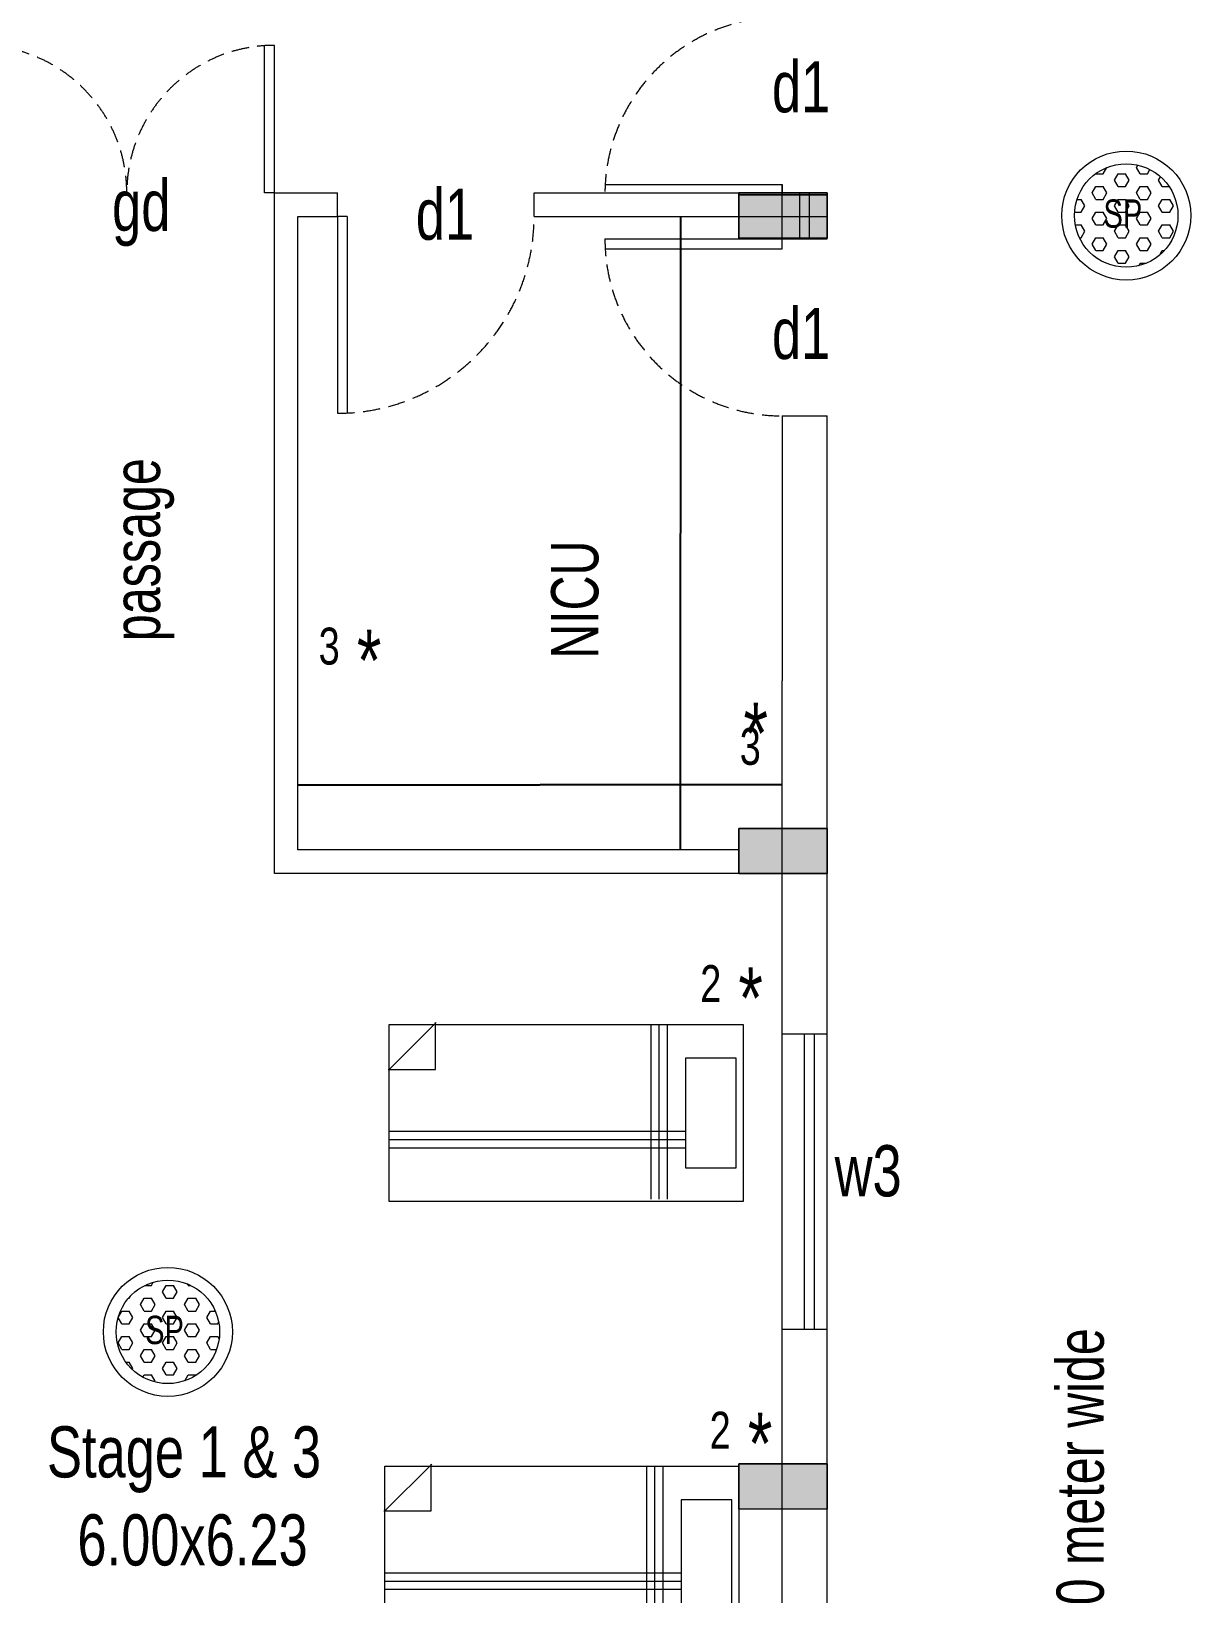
# Model space of a CAD drawing. Header units: metres. Extents: x 191982 to 427160, y -8904 to 80370.
# Drawn here: x 348964 to 354857, y 35001 to 42943 of the extents above; entities that cross this region are included whole.
import ezdxf

# ---------------------------------------------------------------- set-up
doc = ezdxf.new("R2010")
doc.units = ezdxf.units.M
doc.header["$LTSCALE"] = 700
doc.header["$MEASUREMENT"] = 0
doc.header["$PDMODE"] = 32
doc.linetypes.add('HIDDEN2', pattern=[0.1875, 0.125, -0.0625])
doc.layers.get('0').update_dxf_attribs({"lineweight": 9})
doc.layers.get('Defpoints').update_dxf_attribs({"lineweight": 9})
for name, color, linetype, lineweight in [('FURNITURE', 7, 'Continuous', 9), ('MAIN GATE', 7, 'Continuous', 9), ('NEW PLANS', 7, 'Continuous', 9)]:
    doc.layers.add(name, color=color, linetype=linetype, lineweight=lineweight)
doc.styles.get("Standard").update_dxf_attribs({"font": 'swisscl.ttf'})
doc.dimstyles.get("Standard").update_dxf_attribs({"dimtxt": 0.23, "dimasz": 0.23, "dimexe": 0.05, "dimexo": 0.05, "dimgap": 0.06, "dimtad": 0, "dimzin": 0, "dimdsep": 46, "dimtxsty": 'Standard', "dimcen": 0, "dimse1": 1, "dimse2": 1, "dimadec": 0, "dimazin": 0, "dimtfac": 1, "dimtofl": 0, "dimtmove": 2, "dimatfit": 0, "dimfxl": 0.18, "dimtolj": 1, "dimtzin": 0, "dimarcsym": 0})

# ---------------------------------------------------------------- blocks, each defined once
blk = doc.blocks.new('*D64')
at = {"layer": 'Defpoints', "color": 0, "transparency": 16777216}
for p in [(350319.9035538616, 39087.87957481937), (352779.9035538616, 39113.22840539007), (352779.9035538616, 39087.87957481937)]:
    blk.add_point(p, dxfattribs=at)
at = {"layer": 'NEW PLANS', "color": 0, "lineweight": -2, "transparency": 16777216}
for p, q in [((350320.1335538616, 39113.22840539007), (351549.3904870202, 39113.22840539007)), ((352779.6735538616, 39113.22840539007), (351550.416620703, 39113.22840539007))]:
    blk.add_line(p, q, dxfattribs=at)
at = {"layer": 'NEW PLANS', "color": 0, "transparency": 16777216}
for points in [[(350320.1335538616, 39113.2667387234), (350320.1335538616, 39113.19007205674), (350319.9035538616, 39113.22840539007)], [(352779.6735538616, 39113.2667387234), (352779.6735538616, 39113.19007205674), (352779.9035538616, 39113.22840539007)]]:
    blk.add_solid(points, dxfattribs=at)
at = {"layer": 'NEW PLANS', "color": 0, "transparency": 16777216, "insert": (351549.9035538616, 39113.22840539007), "char_height": 0.23, "attachment_point": 5}
blk.add_mtext('\\A1;2460.00', dxfattribs=at)
blk = doc.blocks.new('*D65')
at = {"layer": 'Defpoints', "color": 0, "transparency": 16777216}
for p in [(351765.1344067635, 42001.69229437822), (351765.1344067635, 38781.69229437822), (352263.9873578133, 38781.69229437822)]:
    blk.add_point(p, dxfattribs=at)
at = {"layer": 'NEW PLANS', "color": 0, "lineweight": -2, "transparency": 16777216}
for p, q in [((352263.9873578133, 42001.46229437822), (352263.9873578133, 40392.20558730089)), ((352263.9873578133, 38781.92229437822), (352263.9873578133, 40391.17900145554))]:
    blk.add_line(p, q, dxfattribs=at)
at = {"layer": 'NEW PLANS', "color": 0, "transparency": 16777216}
for points in [[(352263.94902448, 42001.46229437822), (352264.0256911467, 42001.46229437822), (352263.9873578133, 42001.69229437822)], [(352263.94902448, 38781.92229437822), (352264.0256911467, 38781.92229437822), (352263.9873578133, 38781.69229437822)]]:
    blk.add_solid(points, dxfattribs=at)
at = {"layer": 'NEW PLANS', "color": 0, "transparency": 16777216, "insert": (352263.9873578133, 40391.69229437828), "char_height": 0.23, "attachment_point": 5, "rotation": 90}
blk.add_mtext('\\A1;3220.00', dxfattribs=at)
blk = doc.blocks.new('A$C68D14229')
for p, q in [((0.527993527093713, 0.1549132833933982), (0.527993527093713, 72.1549132833934)), ((0.527993527093713, 72.1549132833934), (36.52799352709371, 72.1549132833934)), ((36.52799352709371, 72.1549132833934), (36.52799352709371, 0.1549132833933982)), ((22.29179111307349, 60.40277185320156), (22.29179111307349, 0.1549132833933982)), ((23.95781514749433, 60.40277185320156), (23.95781514749433, 0.1549132833933982)), ((25.62383918191518, 60.40277185320156), (25.62383918191518, 0.1549132833933982)), ((0.527993527093713, 56.71411413815698), (36.00000643953354, 56.68851610235289)), ((0.527993527093713, 55.02249206793385), (36.00000643953354, 55.02249206793385)), ((0.527993527093713, 53.35646803351301), (36.00000643953354, 53.35646803351301)), ((0.1138511095541617, 9.731344634810739), (9.62920251659125, 0.1549132833933982)), ((9.62920251659125, 9.576430016561062), (0.1138511095541617, 9.576430016561062)), ((9.62920251659125, -1.3348471839e-06), (9.62920251659125, 9.576430016561062)), ((36.52799352709371, 0.1549132833933982), (0.527993527093713, 0.1549132833933982))]:
    blk.add_line(p, q)
blk.add_lwpolyline([(29.63212384629333, 70.70278740933281), (7.377027060405452, 70.70278740933281), (7.377027060405452, 60.40277185320156), (29.63212384629333, 60.40277185320156)], close=True)
blk = doc.blocks.new('DAS')
at = {"layer": 'MAIN GATE'}
h = blk.add_hatch(dxfattribs=at)
h.set_pattern_fill('HEX', color=1, scale=0.3, style=0)
h.set_pattern_definition([(0, (0, 0), (0, 0.0649519053), [0.0375, -0.075]), (120, (0, 0), (-0.0562500000140011, -0.03247595265), [0.0375, -0.075]), (59.99999999999999, (0.0375, 0), (-0.0562500000140011, 0.03247595265), [0.0375, -0.075])])
h.paths.add_polyline_path([(-3163.778976376425, -2.19993948112133, 1), (-3163.253046591565, -2.19993948112133, 1)])
at = {"layer": 'MAIN GATE', "color": 5}
for radius in [0.3278908209049629, 0.2629648924297843]:
    blk.add_circle((-3163.516011483995, -2.19993948112133), radius, dxfattribs=at)
at = {"layer": 'NEW PLANS', "color": 7}
blk.add_text('SP', height=0.144, dxfattribs=at).set_placement((-3163.631402160362, -2.262059438114632))

msp = doc.modelspace()

# ---------------------------------------------------------------- hatches: boundary and pattern name
at = {"layer": 'NEW PLANS'}
for points in [[(352789.9035538616, 42121.69229437821), (352789.9035538616, 41891.69229437822), (352559.9035538616, 41891.69229437822), (352559.9035538616, 42121.69229437821)], [(352789.9035538616, 42121.69229437821), (352789.9035538616, 41891.69229437822), (352559.9035538616, 41891.69229437822), (352559.9035538616, 42121.69229437821)], [(352559.9035538616, 42121.69229437821), (352559.9035538616, 41891.69229437822), (352779.9035538616, 41891.69229437822), (352779.9035538616, 42121.69229437821)], [(352559.9035538616, 42121.69229437821), (352559.9035538616, 41891.69229437822), (352779.9035538616, 41891.69229437822), (352779.9035538616, 42121.69229437821)], [(352559.9035538616, 42121.69229437821), (352559.9035538616, 41891.69229437822), (352779.9035538616, 41891.69229437822), (352779.9035538616, 42121.69229437821)], [(352559.9035538616, 42121.69229437821), (352559.9035538616, 41891.69229437822), (352779.9035538616, 41891.69229437822), (352779.9035538616, 42121.69229437821)], [(352789.9035538616, 42121.69229437821), (352789.9035538616, 41891.69229437822), (352559.9035538616, 41891.69229437822), (352559.9035538616, 42121.69229437821)], [(352789.9035538616, 42121.69229437821), (352789.9035538616, 41891.69229437822), (352559.9035538616, 41891.69229437822), (352559.9035538616, 42121.69229437821)], [(352559.9035538616, 42121.69229437821), (352559.9035538616, 41891.69229437822), (352779.9035538616, 41891.69229437822), (352779.9035538616, 42121.69229437821)], [(352559.9035538616, 42121.69229437821), (352559.9035538616, 41891.69229437822), (352779.9035538616, 41891.69229437822), (352779.9035538616, 42121.69229437821)], [(352559.9035538616, 42121.69229437821), (352559.9035538616, 41891.69229437822), (352779.9035538616, 41891.69229437822), (352779.9035538616, 42121.69229437821)], [(352789.9035538616, 42121.69229437821), (352789.9035538616, 41891.69229437822), (352559.9035538616, 41891.69229437822), (352559.9035538616, 42121.69229437821)], [(352789.9035538616, 42121.69229437821), (352789.9035538616, 41891.69229437822), (352559.9035538616, 41891.69229437822), (352559.9035538616, 42121.69229437821)], [(352559.9035538616, 42121.69229437821), (352559.9035538616, 41891.69229437822), (352779.9035538616, 41891.69229437822), (352779.9035538616, 42121.69229437821)], [(352559.9035538616, 42121.69229437821), (352559.9035538616, 41891.69229437822), (352779.9035538616, 41891.69229437822), (352779.9035538616, 42121.69229437821)], [(352789.9035538616, 42121.69229437821), (352789.9035538616, 41891.69229437822), (352559.9035538616, 41891.69229437822), (352559.9035538616, 42121.69229437821)], [(352789.9035538616, 42121.69229437821), (352789.9035538616, 41891.69229437822), (352559.9035538616, 41891.69229437822), (352559.9035538616, 42121.69229437821)], [(352779.9035538616, 42121.69229437821), (352779.9035538616, 41891.69229437822), (353009.9035538616, 41891.69229437822), (353009.9035538616, 42121.69229437821)], [(352779.9035538616, 42121.69229437821), (352779.9035538616, 41891.69229437822), (353009.9035538616, 41891.69229437822), (353009.9035538616, 42121.69229437821)], [(352779.9035538616, 42121.69229437821), (352779.9035538616, 41891.69229437822), (353009.9035538616, 41891.69229437822), (353009.9035538616, 42121.69229437821)], [(352779.9035538616, 42121.69229437821), (352779.9035538616, 41891.69229437822), (353009.9035538616, 41891.69229437822), (353009.9035538616, 42121.69229437821)], [(352779.9035538616, 42121.69229437821), (352779.9035538616, 41891.69229437822), (353009.9035538616, 41891.69229437822), (353009.9035538616, 42121.69229437821)], [(352779.9035538616, 42121.69229437821), (352779.9035538616, 41891.69229437822), (353009.9035538616, 41891.69229437822), (353009.9035538616, 42121.69229437821)], [(352779.9035538616, 42121.69229437821), (352779.9035538616, 41891.69229437822), (353009.9035538616, 41891.69229437822), (353009.9035538616, 42121.69229437821)], [(352779.9035538616, 42121.69229437821), (352779.9035538616, 41891.69229437822), (353009.9035538616, 41891.69229437822), (353009.9035538616, 42121.69229437821)], [(352779.9035538616, 42121.69229437821), (352779.9035538616, 41891.69229437822), (353009.9035538616, 41891.69229437822), (353009.9035538616, 42121.69229437821)], [(352789.9035538616, 42121.69229437821), (353009.9035538616, 42121.69229437821), (353009.9035538616, 41891.69229437822), (352789.9035538616, 41891.69229437822)], [(352789.9035538616, 42121.69229437821), (353009.9035538616, 42121.69229437821), (353009.9035538616, 41891.69229437822), (352789.9035538616, 41891.69229437822)], [(352789.9035538616, 42121.69229437821), (353009.9035538616, 42121.69229437821), (353009.9035538616, 41891.69229437822), (352789.9035538616, 41891.69229437822)], [(352789.9035538616, 42121.69229437821), (353009.9035538616, 42121.69229437821), (353009.9035538616, 41891.69229437822), (352789.9035538616, 41891.69229437822)], [(352789.9035538616, 42121.69229437821), (353009.9035538616, 42121.69229437821), (353009.9035538616, 41891.69229437822), (352789.9035538616, 41891.69229437822)], [(352789.9035538616, 42121.69229437821), (353009.9035538616, 42121.69229437821), (353009.9035538616, 41891.69229437822), (352789.9035538616, 41891.69229437822)], [(352789.9035538616, 42121.69229437821), (353009.9035538616, 42121.69229437821), (353009.9035538616, 41891.69229437822), (352789.9035538616, 41891.69229437822)], [(352789.9035538616, 42121.69229437821), (353009.9035538616, 42121.69229437821), (353009.9035538616, 41891.69229437822), (352789.9035538616, 41891.69229437822)], [(352789.9035538616, 38891.69229437821), (352789.9035538616, 38661.69229437821), (352559.9035538616, 38661.69229437843), (352559.9035538616, 38891.69229437821)], [(352789.9035538616, 38891.69229437821), (352789.9035538616, 38661.69229437821), (352559.9035538616, 38661.69229437821), (352559.9035538616, 38891.69229437821)], [(352559.9035538616, 38891.69229437821), (352559.9035538616, 38661.69229437821), (352779.9035538616, 38661.69229437821), (352779.9035538616, 38891.69229437821)], [(352559.9035538616, 38891.69229437821), (352559.9035538616, 38661.69229437821), (352779.9035538616, 38661.69229437821), (352779.9035538616, 38891.69229437821)], [(352559.9035538616, 38891.69229437821), (352559.9035538616, 38661.69229437821), (352779.9035538616, 38661.69229437821), (352779.9035538616, 38891.69229437821)], [(352789.9035538616, 38891.69229437821), (352789.9035538616, 38661.69229437821), (352559.9035538616, 38661.69229437821), (352559.9035538616, 38891.69229437821)], [(352789.9035538616, 38891.69229437821), (352789.9035538616, 38661.69229437821), (352559.9035538616, 38661.69229437821), (352559.9035538616, 38891.69229437821)], [(352559.9035538616, 38891.69229437821), (352559.9035538616, 38661.69229437821), (352779.9035538616, 38661.69229437821), (352779.9035538616, 38891.69229437821)], [(352559.9035538616, 38891.69229437821), (352559.9035538616, 38661.69229437821), (352779.9035538616, 38661.69229437821), (352779.9035538616, 38891.69229437821)], [(352789.9035538616, 38891.69229437821), (352789.9035538616, 38661.69229437821), (352559.9035538616, 38661.69229437821), (352559.9035538616, 38891.69229437821)], [(352789.9035538616, 38891.69229437821), (352789.9035538616, 38661.69229437821), (352559.9035538616, 38661.69229437821), (352559.9035538616, 38891.69229437821)], [(352779.9035538616, 38891.69229437821), (352779.9035538616, 38661.69229437821), (353009.9035538616, 38661.69229437821), (353009.9035538616, 38891.69229437821)], [(352779.9035538616, 38891.69229437821), (352779.9035538616, 38661.69229437821), (353009.9035538616, 38661.69229437821), (353009.9035538616, 38891.69229437821)], [(352779.9035538616, 38891.69229437821), (352779.9035538616, 38661.69229437821), (353009.9035538616, 38661.69229437821), (353009.9035538616, 38891.69229437821)], [(352779.9035538616, 38891.69229437821), (352779.9035538616, 38661.69229437821), (353009.9035538616, 38661.69229437821), (353009.9035538616, 38891.69229437821)], [(352779.9035538616, 38891.69229437821), (352779.9035538616, 38661.69229437821), (353009.9035538616, 38661.69229437821), (353009.9035538616, 38891.69229437821)], [(352789.9035538616, 38891.69229437821), (353009.9035538616, 38891.69229437821), (353009.9035538616, 38661.69229437821), (352789.9035538616, 38661.69229437821)], [(352789.9035538616, 38891.69229437821), (353009.9035538616, 38891.69229437821), (353009.9035538616, 38661.69229437821), (352789.9035538616, 38661.69229437821)], [(352789.9035538616, 38891.69229437821), (353009.9035538616, 38891.69229437821), (353009.9035538616, 38661.69229437821), (352789.9035538616, 38661.69229437821)], [(352789.9035538616, 38891.69229437821), (353009.9035538616, 38891.69229437821), (353009.9035538616, 38661.69229437821), (352789.9035538616, 38661.69229437821)], [(352789.9035538616, 38891.69229437821), (353009.9035538616, 38891.69229437821), (353009.9035538616, 38661.69229437821), (352789.9035538616, 38661.69229437821)], [(352789.9035538616, 38891.69229437821), (353009.9035538616, 38891.69229437821), (353009.9035538616, 38661.69229437821), (352789.9035538616, 38661.69229437821)], [(352789.9035538616, 35661.69229437844), (352789.9035538616, 35431.69229437844), (352559.9035538616, 35431.69229437844), (352559.9035538616, 35661.69229437844)], [(352789.9035538616, 35661.69229437844), (352789.9035538616, 35431.69229437844), (352559.9035538616, 35431.69229437844), (352559.9035538616, 35661.69229437844)], [(352789.9035538616, 35661.69229437844), (353009.9035538616, 35661.69229437844), (353009.9035538616, 35431.69229437844), (352789.9035538616, 35431.69229437844)], [(352789.9035538616, 35661.69229437844), (353009.9035538616, 35661.69229437844), (353009.9035538616, 35431.69229437844), (352789.9035538616, 35431.69229437844)]]:
    msp.add_hatch(color=256, dxfattribs=at).paths.add_polyline_path(points)

# ---------------------------------------------------------------- linework, layer by layer
for p, q in [((350149.9035538616, 42121.69229437821), (350149.9035538616, 42871.69229437822)), ((350199.9035538616, 42121.69229437821), (350199.9035538616, 42871.69229437822)), ((350199.9035538616, 42121.69229437821), (350149.9035538616, 42121.69229437843)), ((350199.9035538616, 38661.69229437821), (350199.9035538616, 42121.69229437821)), ((350199.9035538616, 42121.69229437821), (350519.9035538616, 42121.69229437843)), ((350519.9035538616, 42001.69229437822), (350519.9035538616, 42121.69229437821)), ((351519.9035538616, 42001.69229437822), (351519.9035538616, 42121.69229437821)), ((351519.9035538616, 42121.69229437843), (353009.9035538616, 42121.69229437821)), ((351879.9035539212, 42165.16845429074), (352779.9035538616, 42165.16845429074)), ((353009.9035538616, 42121.69229437821), (352559.9035538616, 42121.69229437821)), ((353009.9035538616, 42121.69229437821), (352559.9035538616, 42121.69229437821)), ((353009.9035538616, 42121.69229437821), (352559.9035538616, 42121.69229437821)), ((353009.9035538616, 42121.69229437821), (352559.9035538616, 42121.69229437821)), ((352559.9035538616, 42121.69229437821), (353009.9035538616, 42121.69229437821)), ((352559.9035538616, 42121.69229437821), (353009.9035538616, 42121.69229437821)), ((352559.9035538616, 42121.69229437821), (353009.9035538616, 42121.69229437821)), ((352559.9035538616, 42121.69229437821), (353009.9035538616, 42121.69229437821)), ((352559.9035538616, 42121.69229437821), (353009.9035538616, 42121.69229437821)), ((352559.9035538616, 41891.69229437822), (352559.9035538616, 42121.69229437821)), ((352559.9035538616, 42121.69229437821), (353009.9035538616, 42121.69229437821)), ((352559.9035538616, 42121.69229437821), (353009.9035538616, 42121.69229437821)), ((352559.9035538616, 42121.69229437821), (353009.9035538616, 42121.69229437821)), ((352559.9035538616, 42121.69229437821), (353009.9035538616, 42121.69229437821)), ((352559.9035538616, 42121.69229437821), (353009.9035538616, 42121.69229437821)), ((352559.9035538616, 41891.69229437822), (352559.9035538616, 42121.69229437821)), ((352559.9035538616, 42121.69229437821), (353009.9035538616, 42121.69229437821)), ((352559.9035538616, 42121.69229437821), (353009.9035538616, 42121.69229437821)), ((352559.9035538616, 42121.69229437821), (353009.9035538616, 42121.69229437821)), ((352559.9035538616, 42121.69229437821), (353009.9035538616, 42121.69229437821)), ((352559.9035538616, 41891.69229437822), (352559.9035538616, 42121.69229437821)), ((353009.9035538616, 42121.69229437821), (352559.9035538616, 42121.69229437821)), ((352559.9035538616, 42121.69229437821), (353009.9035538616, 42121.69229437821)), ((352559.9035538616, 42121.69229437821), (353009.9035538616, 42121.69229437821)), ((352559.9035538616, 41891.69229437822), (352559.9035538616, 42121.69229437821)), ((352559.9035538616, 42121.69229437821), (353009.9035538616, 42121.69229437821)), ((352559.9035538616, 42121.69229437821), (353009.9035538616, 42121.69229437821)), ((352559.9035538616, 42121.69229437821), (353009.9035538616, 42121.69229437821)), ((352559.9035538616, 42121.69229437821), (353009.9035538616, 42121.69229437821)), ((352559.9035538616, 42121.69229437821), (353009.9035538616, 42121.69229437821)), ((352559.9035538616, 41891.69229437822), (352559.9035538616, 42121.69229437821)), ((352559.9035538616, 42121.69229437821), (353009.9035538616, 42121.69229437821)), ((352559.9035538616, 42121.69229437821), (353009.9035538616, 42121.69229437821)), ((352559.9035538616, 42121.69229437821), (353009.9035538616, 42121.69229437821)), ((352559.9035538616, 42121.69229437821), (353009.9035538616, 42121.69229437821)), ((352559.9035538616, 41891.69229437822), (352559.9035538616, 42121.69229437821)), ((353009.9035538616, 42121.69229437821), (352559.9035538616, 42121.69229437821)), ((352559.9035538616, 42121.69229437821), (353009.9035538616, 42121.69229437821)), ((352559.9035538616, 42121.69229437821), (353009.9035538616, 42121.69229437821)), ((352559.9035538616, 41891.69229437822), (352559.9035538616, 42121.69229437821)), ((352559.9035538616, 42121.69229437821), (353009.9035538616, 42121.69229437821)), ((352559.9035538616, 42121.69229437821), (353009.9035538616, 42121.69229437821)), ((352559.9035538616, 42121.69229437821), (353009.9035538616, 42121.69229437821)), ((352559.9035538616, 42121.69229437821), (353009.9035538616, 42121.69229437821)), ((352559.9035538616, 41891.69229437822), (352559.9035538616, 42121.69229437821)), ((353009.9035538616, 42121.69229437821), (352559.9035538616, 42121.69229437821)), ((352559.9035538616, 42121.69229437821), (353009.9035538616, 42121.69229437821)), ((352559.9035538616, 42121.69229437821), (353009.9035538616, 42121.69229437821)), ((352559.9035538616, 41891.69229437822), (352559.9035538616, 42121.69229437821)), ((353009.9035538616, 42111.69229437821), (352559.9035538616, 42111.69229437821)), ((353009.9035538616, 42111.69229437821), (352559.9035538616, 42111.69229437821)), ((353009.9035538616, 42111.69229437821), (352559.9035538616, 42111.69229437821)), ((353009.9035538616, 42111.69229437821), (352559.9035538616, 42111.69229437821)), ((352559.9035538616, 42111.69229437821), (353009.9035538616, 42111.69229437821)), ((352559.9035538616, 42111.69229437821), (353009.9035538616, 42111.69229437821)), ((352559.9035538616, 42111.69229437821), (353009.9035538616, 42111.69229437821)), ((352559.9035538616, 42111.69229437821), (353009.9035538616, 42111.69229437821)), ((352559.9035538616, 42111.69229437821), (353009.9035538616, 42111.69229437821)), ((352559.9035538616, 42111.69229437821), (353009.9035538616, 42111.69229437821)), ((352559.9035538616, 42111.69229437821), (353009.9035538616, 42111.69229437821)), ((352559.9035538616, 42111.69229437821), (353009.9035538616, 42111.69229437821)), ((352559.9035538616, 42111.69229437821), (353009.9035538616, 42111.69229437821)), ((352559.9035538616, 42111.69229437821), (353009.9035538616, 42111.69229437821)), ((352559.9035538616, 42111.69229437821), (353009.9035538616, 42111.69229437821)), ((352559.9035538616, 42111.69229437821), (353009.9035538616, 42111.69229437821)), ((352559.9035538616, 42111.69229437821), (353009.9035538616, 42111.69229437821)), ((352559.9035538616, 42111.69229437821), (353009.9035538616, 42111.69229437821)), ((352559.9035538616, 42111.69229437821), (353009.9035538616, 42111.69229437821)), ((352559.9035538616, 42111.69229437821), (353009.9035538616, 42111.69229437821)), ((352559.9035538616, 42111.69229437821), (353009.9035538616, 42111.69229437821)), ((352559.9035538616, 42111.69229437821), (353009.9035538616, 42111.69229437821)), ((352559.9035538616, 42111.69229437821), (353009.9035538616, 42111.69229437821)), ((352559.9035538616, 42111.69229437821), (353009.9035538616, 42111.69229437821)), ((352559.9035538616, 42111.69229437821), (353009.9035538616, 42111.69229437821)), ((352559.9035538616, 42111.69229437821), (353009.9035538616, 42111.69229437821)), ((352559.9035538616, 42111.69229437821), (353009.9035538616, 42111.69229437821)), ((352559.9035538616, 42111.69229437821), (353009.9035538616, 42111.69229437821)), ((352559.9035538616, 42111.69229437821), (353009.9035538616, 42111.69229437821)), ((352559.9035538616, 42111.69229437821), (353009.9035538616, 42111.69229437821)), ((352559.9035538616, 42111.69229437821), (353009.9035538616, 42111.69229437821)), ((352559.9035538616, 42111.69229437821), (353009.9035538616, 42111.69229437821)), ((352559.9035538616, 42111.69229437821), (353009.9035538616, 42111.69229437821)), ((352559.9035538616, 42111.69229437821), (353009.9035538616, 42111.69229437821)), ((352559.9035538616, 42111.69229437821), (353009.9035538616, 42111.69229437821)), ((352559.9035538616, 42111.69229437821), (353009.9035538616, 42111.69229437821)), ((352559.9035538616, 42111.69229437821), (353009.9035538616, 42111.69229437821)), ((352779.9035538616, 41888.21613446591), (352779.9035538616, 42165.16845429074)), ((352779.9035538616, 42165.16845429074), (352779.9035538616, 42115.16845429074)), ((352779.9035538616, 41888.21613446591), (352779.9035538616, 42121.69229437821)), ((352869.9035538616, 41891.69229437822), (352869.9035538616, 42121.69229437821)), ((352919.9035538616, 41891.69229437822), (352919.9035538616, 42121.69229437821)), ((353009.9035538616, 41888.21613446591), (353009.9035538616, 42121.69229437821)), ((353009.9035538616, 41891.69229437822), (353009.9035538616, 42121.69229437821)), ((353009.9035538616, 41891.69229437822), (353009.9035538616, 42121.69229437821)), ((353009.9035538616, 41891.69229437822), (353009.9035538616, 42121.69229437821)), ((353009.9035538616, 41891.69229437822), (353009.9035538616, 42121.69229437821)), ((353009.9035538616, 41891.69229437822), (353009.9035538616, 42121.69229437821)), ((353009.9035538616, 41891.69229437822), (353009.9035538616, 42121.69229437821)), ((353009.9035538616, 41891.69229437822), (353009.9035538616, 42121.69229437821)), ((353009.9035538616, 41891.69229437822), (353009.9035538616, 42121.69229437821)), ((353009.9035538616, 41888.21613446591), (353009.9035538616, 42121.69229437821)), ((350319.9035538616, 38781.69229437822), (350319.9035538616, 42001.69229437822)), ((350319.9035538616, 42001.69229437822), (350519.9035538616, 42001.69229437822)), ((350519.9035538616, 42001.69229437822), (350519.9035538616, 41001.69229437821)), ((350569.9035538616, 42001.69229437822), (350519.9035538616, 42001.69229437822)), ((350569.9035538616, 42001.69229437822), (350569.9035538616, 41001.69229437821)), ((351519.9035538616, 42001.69229437822), (353009.9035538616, 42001.69229437822)), ((351879.9035539212, 41888.21613446591), (353009.9035538616, 41888.21613446591)), ((353009.9035538616, 41891.69229437822), (352559.9035538616, 41891.69229437822)), ((353009.9035538616, 41891.69229437822), (352559.9035538616, 41891.69229437822)), ((353009.9035538616, 41891.69229437822), (352559.9035538616, 41891.69229437822)), ((353009.9035538616, 41891.69229437822), (352559.9035538616, 41891.69229437822)), ((352559.9035538616, 41891.69229437822), (353009.9035538616, 41891.69229437822)), ((352559.9035538616, 41891.69229437822), (353009.9035538616, 41891.69229437822)), ((352559.9035538616, 41891.69229437822), (353009.9035538616, 41891.69229437822)), ((352559.9035538616, 41891.69229437822), (353009.9035538616, 41891.69229437822)), ((352559.9035538616, 41891.69229437822), (353009.9035538616, 41891.69229437822)), ((352559.9035538616, 41891.69229437822), (353009.9035538616, 41891.69229437822)), ((352559.9035538616, 41891.69229437822), (353009.9035538616, 41891.69229437822)), ((352559.9035538616, 41891.69229437822), (353009.9035538616, 41891.69229437822)), ((352559.9035538616, 41891.69229437822), (353009.9035538616, 41891.69229437822)), ((352559.9035538616, 41891.69229437822), (353009.9035538616, 41891.69229437822)), ((352559.9035538616, 41891.69229437822), (353009.9035538616, 41891.69229437822)), ((352559.9035538616, 41891.69229437822), (353009.9035538616, 41891.69229437822)), ((352559.9035538616, 41891.69229437822), (353009.9035538616, 41891.69229437822)), ((352559.9035538616, 41891.69229437822), (353009.9035538616, 41891.69229437822)), ((352559.9035538616, 41891.69229437822), (353009.9035538616, 41891.69229437822)), ((352559.9035538616, 41891.69229437822), (353009.9035538616, 41891.69229437822)), ((352559.9035538616, 41891.69229437822), (353009.9035538616, 41891.69229437822)), ((352559.9035538616, 41891.69229437822), (353009.9035538616, 41891.69229437822)), ((352559.9035538616, 41891.69229437822), (353009.9035538616, 41891.69229437822)), ((352559.9035538616, 41891.69229437822), (353009.9035538616, 41891.69229437822)), ((352559.9035538616, 41891.69229437822), (353009.9035538616, 41891.69229437822)), ((352559.9035538616, 41891.69229437822), (353009.9035538616, 41891.69229437822)), ((352559.9035538616, 41891.69229437822), (353009.9035538616, 41891.69229437822)), ((352559.9035538616, 41891.69229437822), (353009.9035538616, 41891.69229437822)), ((352559.9035538616, 41891.69229437822), (353009.9035538616, 41891.69229437822)), ((352559.9035538616, 41891.69229437822), (353009.9035538616, 41891.69229437822)), ((352559.9035538616, 41891.69229437822), (353009.9035538616, 41891.69229437822)), ((352559.9035538616, 41891.69229437822), (353009.9035538616, 41891.69229437822)), ((352559.9035538616, 41891.69229437822), (353009.9035538616, 41891.69229437822)), ((352559.9035538616, 41891.69229437822), (353009.9035538616, 41891.69229437822)), ((352559.9035538616, 41891.69229437822), (353009.9035538616, 41891.69229437822)), ((352559.9035538616, 41891.69229437822), (353009.9035538616, 41891.69229437822)), ((352559.9035538616, 41891.69229437822), (353009.9035538616, 41891.69229437822)), ((352779.9035538616, 41838.21613446591), (352779.9035538616, 41888.21613446591)), ((351879.9035539212, 41838.21613446567), (352779.9035538616, 41838.21613446591)), ((352779.9035538616, 40988.21613446591), (352779.9035538616, 39641.69229437821)), ((352779.9035538616, 40988.21613446614), (353009.9035538616, 40988.21613446591)), ((353009.9035538616, 39641.69229437821), (353009.9035538616, 40988.21613446591)), ((352779.9035538616, 35661.6922943782), (352779.9035538616, 39641.69229437821)), ((352779.9035538616, 38891.69229437821), (352779.9035538616, 39641.69229437821)), ((353009.9035538616, 35431.69229437844), (353009.9035538616, 39641.69229437821)), ((353009.9035538616, 38891.69229437821), (353009.9035538616, 39641.69229437821)), ((353009.9035538616, 38891.69229437821), (352559.9035538616, 38891.69229437821)), ((353009.9035538616, 38891.69229437821), (352559.9035538616, 38891.69229437821)), ((353009.9035538616, 38891.69229437821), (352559.9035538616, 38891.69229437821)), ((353009.9035538616, 38891.69229437821), (352559.9035538616, 38891.69229437821)), ((352559.9035538616, 38891.69229437821), (353009.9035538616, 38891.69229437821)), ((352559.9035538616, 38891.69229437821), (353009.9035538616, 38891.69229437821)), ((352559.9035538616, 38891.69229437821), (353009.9035538616, 38891.69229437821)), ((352559.9035538616, 38891.69229437821), (353009.9035538616, 38891.69229437821)), ((352559.9035538616, 38891.69229437821), (353009.9035538616, 38891.69229437821)), ((352559.9035538616, 38661.69229437821), (352559.9035538616, 38891.69229437821)), ((352559.9035538616, 38891.69229437821), (353009.9035538616, 38891.69229437821)), ((352559.9035538616, 38891.69229437821), (353009.9035538616, 38891.69229437821)), ((352559.9035538616, 38891.69229437821), (353009.9035538616, 38891.69229437821)), ((352559.9035538616, 38891.69229437821), (353009.9035538616, 38891.69229437821)), ((352559.9035538616, 38661.69229437821), (352559.9035538616, 38891.69229437821)), ((353009.9035538616, 38891.69229437821), (352559.9035538616, 38891.69229437821)), ((352559.9035538616, 38891.69229437821), (353009.9035538616, 38891.69229437821)), ((352559.9035538616, 38891.69229437821), (353009.9035538616, 38891.69229437821)), ((352559.9035538616, 38661.69229437821), (352559.9035538616, 38891.69229437821)), ((352559.9035538616, 38891.69229437821), (353009.9035538616, 38891.69229437821)), ((352559.9035538616, 38891.69229437821), (353009.9035538616, 38891.69229437821)), ((352559.9035538616, 38891.69229437821), (353009.9035538616, 38891.69229437821)), ((352559.9035538616, 38891.69229437821), (353009.9035538616, 38891.69229437821)), ((352559.9035538616, 38661.69229437821), (352559.9035538616, 38891.69229437821)), ((353009.9035538616, 38891.69229437821), (352559.9035538616, 38891.69229437821)), ((352559.9035538616, 38891.69229437821), (353009.9035538616, 38891.69229437821)), ((352559.9035538616, 38891.69229437821), (353009.9035538616, 38891.69229437821)), ((352559.9035538616, 38661.69229437821), (352559.9035538616, 38891.69229437821)), ((353009.9035538616, 38661.69229437821), (353009.9035538616, 38891.69229437821)), ((353009.9035538616, 38661.69229437821), (353009.9035538616, 38891.69229437821)), ((353009.9035538616, 38661.69229437821), (353009.9035538616, 38891.69229437821)), ((353009.9035538616, 38661.69229437821), (353009.9035538616, 38891.69229437821)), ((353009.9035538616, 38661.69229437821), (353009.9035538616, 38891.69229437821)), ((353009.9035538616, 38661.69229437821), (353009.9035538616, 38891.69229437821)), ((352559.9035538616, 38781.69229437822), (350319.9035538616, 38781.69229437822)), ((352559.9035538616, 38661.69229437821), (350199.9035538616, 38661.69229437821)), ((353009.9035538616, 38661.69229437821), (352559.9035538616, 38661.69229437821)), ((353009.9035538616, 38661.69229437821), (352559.9035538616, 38661.69229437821)), ((353009.9035538616, 38661.69229437843), (352559.9035538616, 38661.69229437843)), ((353009.9035538616, 38661.69229437821), (352559.9035538616, 38661.69229437821)), ((352559.9035538616, 38661.69229437821), (353009.9035538616, 38661.69229437821)), ((352559.9035538616, 38661.69229437821), (353009.9035538616, 38661.69229437821)), ((352559.9035538616, 38661.69229437821), (353009.9035538616, 38661.69229437821)), ((352559.9035538616, 38661.69229437821), (353009.9035538616, 38661.69229437821)), ((352559.9035538616, 38661.69229437821), (353009.9035538616, 38661.69229437821)), ((352559.9035538616, 38661.69229437821), (353009.9035538616, 38661.69229437821)), ((352559.9035538616, 38661.69229437821), (353009.9035538616, 38661.69229437821)), ((352559.9035538616, 38661.69229437821), (353009.9035538616, 38661.69229437821)), ((352559.9035538616, 38661.69229437821), (353009.9035538616, 38661.69229437821)), ((352559.9035538616, 38661.69229437821), (353009.9035538616, 38661.69229437821)), ((352559.9035538616, 38661.69229437821), (353009.9035538616, 38661.69229437821)), ((352559.9035538616, 38661.69229437821), (353009.9035538616, 38661.69229437821)), ((352559.9035538616, 38661.69229437821), (353009.9035538616, 38661.69229437821)), ((352559.9035538616, 38661.69229437821), (353009.9035538616, 38661.69229437821)), ((352559.9035538616, 38661.69229437821), (353009.9035538616, 38661.69229437821)), ((352559.9035538616, 38661.69229437821), (353009.9035538616, 38661.69229437821)), ((352559.9035538616, 38661.69229437821), (353009.9035538616, 38661.69229437821)), ((352779.9035538616, 37846.67805354847), (353009.9035538616, 37846.67805354847)), ((352894.9035538616, 36346.67805354847), (352894.9035538616, 37846.67805354847)), ((352944.9035538616, 36346.67805354847), (352944.9035538616, 37846.67805354847)), ((352779.9035538616, 36346.67805354847), (353009.9035538616, 36346.67805354847)), ((352779.9035538616, 31451.69229437844), (352779.9035538616, 36046.69229437844)), ((353009.9035538616, 31451.69229437822), (353009.9035538616, 36046.69229437844)), ((353009.9035538616, 35661.6922943782), (353009.9035538616, 35891.6922943782)), ((353009.9035538616, 35661.69229437844), (352559.9035538616, 35661.69229437844)), ((352559.9035538616, 35431.69229437844), (352559.9035538616, 35661.69229437844)), ((352559.9035538616, 35661.69229437844), (352559.9035538616, 35431.69229437844)), ((353009.9035538616, 35661.69229437844), (352559.9035538616, 35661.69229437844)), ((353009.9035538616, 35661.69229437844), (352559.9035538616, 35661.69229437844)), ((353009.9035538616, 35661.69229437844), (352559.9035538616, 35661.69229437844)), ((353009.9035538616, 35661.69229437844), (352559.9035538616, 35661.69229437844)), ((352559.9035538616, 35661.69229437844), (353009.9035538616, 35661.69229437844)), ((352559.9035538616, 35661.69229437844), (353009.9035538616, 35661.69229437844)), ((352559.9035538616, 35661.69229437844), (353009.9035538616, 35661.69229437844)), ((352559.9035538616, 35661.69229437844), (353009.9035538616, 35661.69229437844)), ((352559.9035538616, 35661.6922943782), (353009.9035538616, 35661.69229437844)), ((352559.9035538616, 35661.69229437844), (353009.9035538616, 35661.69229437844)), ((352559.9035538616, 35661.69229437844), (353009.9035538616, 35661.69229437844)), ((352559.9035538616, 35661.69229437844), (353009.9035538616, 35661.69229437844)), ((352559.9035538616, 35661.69229437844), (353009.9035538616, 35661.69229437844)), ((352559.9035538616, 35661.6922943782), (353009.9035538616, 35661.6922943782)), ((352559.9035538616, 35661.6922943782), (353009.9035538616, 35661.6922943782)), ((352559.9035538616, 35661.69229437844), (353009.9035538616, 35661.69229437844)), ((352559.9035538616, 35661.69229437844), (353009.9035538616, 35661.69229437844)), ((352559.9035538616, 35661.69229437844), (353009.9035538616, 35661.69229437844)), ((352559.9035538616, 35661.69229437844), (353009.9035538616, 35661.69229437844)), ((352559.9035538616, 35661.6922943782), (353009.9035538616, 35661.6922943782)), ((352559.9035538616, 35661.6922943782), (353009.9035538616, 35661.6922943782)), ((353009.9035538616, 35661.6922943782), (352779.9035538616, 35661.6922943782)), ((352779.9035538616, 35431.69229437844), (352779.9035538616, 35661.69229437844)), ((353009.9035538616, 35431.69229437844), (353009.9035538616, 35661.69229437844)), ((353009.9035538616, 35431.69229437844), (353009.9035538616, 35661.69229437844)), ((353009.9035538616, 35431.69229437844), (353009.9035538616, 35661.69229437844)), ((353009.9035538616, 35431.69229437844), (352559.9035538616, 35431.69229437844)), ((353009.9035538616, 35431.69229437844), (352559.9035538616, 35431.69229437844)), ((352779.9035538616, 35431.69229437844), (352559.9035538616, 35431.69229437844))]:
    msp.add_line(p, q, dxfattribs=at)
for points in [[(352559.9035538616, 41891.69229437822), (352559.9035538616, 42121.69229437821), (353009.9035538616, 42121.69229437821), (353009.9035538616, 41891.69229437822)], [(352559.9035538616, 41891.69229437822), (352559.9035538616, 42121.69229437821), (353009.9035538616, 42121.69229437821), (353009.9035538616, 41891.69229437822)], [(353009.9035538616, 41891.69229437822), (353009.9035538616, 42121.69229437821), (352559.9035538616, 42121.69229437821), (352559.9035538616, 41891.69229437822)], [(353009.9035538616, 41891.69229437822), (353009.9035538616, 42121.69229437821), (352559.9035538616, 42121.69229437821), (352559.9035538616, 41891.69229437822)], [(353009.9035538616, 41891.69229437822), (353009.9035538616, 42121.69229437821), (352559.9035538616, 42121.69229437821), (352559.9035538616, 41891.69229437822)], [(353009.9035538616, 41891.69229437822), (353009.9035538616, 42121.69229437821), (352559.9035538616, 42121.69229437821), (352559.9035538616, 41891.69229437822)], [(352559.9035538616, 41891.69229437822), (352559.9035538616, 42121.69229437821), (353009.9035538616, 42121.69229437821), (353009.9035538616, 41891.69229437822)], [(352559.9035538616, 41891.69229437822), (352559.9035538616, 42121.69229437821), (353009.9035538616, 42121.69229437821), (353009.9035538616, 41891.69229437822)], [(353009.9035538616, 41891.69229437822), (353009.9035538616, 42121.69229437821), (352559.9035538616, 42121.69229437821), (352559.9035538616, 41891.69229437822)], [(353009.9035538616, 41891.69229437822), (353009.9035538616, 42121.69229437821), (352559.9035538616, 42121.69229437821), (352559.9035538616, 41891.69229437822)], [(353009.9035538616, 41891.69229437822), (353009.9035538616, 42121.69229437821), (352559.9035538616, 42121.69229437821), (352559.9035538616, 41891.69229437822)], [(352559.9035538616, 41891.69229437822), (352559.9035538616, 42121.69229437821), (353009.9035538616, 42121.69229437821), (353009.9035538616, 41891.69229437822)], [(352559.9035538616, 41891.69229437822), (352559.9035538616, 42121.69229437821), (353009.9035538616, 42121.69229437821), (353009.9035538616, 41891.69229437822)], [(353009.9035538616, 41891.69229437822), (353009.9035538616, 42121.69229437821), (352559.9035538616, 42121.69229437821), (352559.9035538616, 41891.69229437822)], [(353009.9035538616, 41891.69229437822), (353009.9035538616, 42121.69229437821), (352559.9035538616, 42121.69229437821), (352559.9035538616, 41891.69229437822)], [(352559.9035538616, 41891.69229437822), (352559.9035538616, 42121.69229437821), (353009.9035538616, 42121.69229437821), (353009.9035538616, 41891.69229437822)], [(352559.9035538616, 41891.69229437822), (352559.9035538616, 42121.69229437821), (353009.9035538616, 42121.69229437821), (353009.9035538616, 41891.69229437822)], [(352559.9035538616, 38661.69229437821), (352559.9035538616, 38891.69229437821), (353009.9035538616, 38891.69229437821), (353009.9035538616, 38661.69229437821)], [(352559.9035538616, 38661.69229437821), (352559.9035538616, 38891.69229437821), (353009.9035538616, 38891.69229437821), (353009.9035538616, 38661.69229437821)], [(353009.9035538616, 38661.69229437821), (353009.9035538616, 38891.69229437821), (352559.9035538616, 38891.69229437821), (352559.9035538616, 38661.69229437821)], [(353009.9035538616, 38661.69229437821), (353009.9035538616, 38891.69229437821), (352559.9035538616, 38891.69229437821), (352559.9035538616, 38661.69229437821)], [(353009.9035538616, 38661.69229437821), (353009.9035538616, 38891.69229437821), (352559.9035538616, 38891.69229437821), (352559.9035538616, 38661.69229437821)], [(352559.9035538616, 38661.69229437821), (352559.9035538616, 38891.69229437821), (353009.9035538616, 38891.69229437821), (353009.9035538616, 38661.69229437821)], [(352559.9035538616, 38661.69229437821), (352559.9035538616, 38891.69229437821), (353009.9035538616, 38891.69229437821), (353009.9035538616, 38661.69229437821)], [(353009.9035538616, 38661.69229437821), (353009.9035538616, 38891.69229437821), (352559.9035538616, 38891.69229437821), (352559.9035538616, 38661.69229437821)], [(353009.9035538616, 38661.69229437821), (353009.9035538616, 38891.69229437821), (352559.9035538616, 38891.69229437821), (352559.9035538616, 38661.69229437821)], [(352559.9035538616, 38661.69229437821), (352559.9035538616, 38891.69229437821), (353009.9035538616, 38891.69229437821), (353009.9035538616, 38661.69229437821)], [(352559.9035538616, 38661.69229437821), (352559.9035538616, 38891.69229437821), (353009.9035538616, 38891.69229437821), (353009.9035538616, 38661.69229437821)], [(352559.9035538616, 35431.69229437844), (352559.9035538616, 35661.69229437844), (353009.9035538616, 35661.69229437844), (353009.9035538616, 35431.69229437844)], [(352559.9035538616, 35431.69229437844), (352559.9035538616, 35661.69229437844), (353009.9035538616, 35661.69229437844), (353009.9035538616, 35431.69229437844)]]:
    msp.add_lwpolyline(points, close=True, dxfattribs=at)
at = {"layer": 'NEW PLANS', "linetype": 'HIDDEN2'}
for centre, radius, start, end in [((352779.9035538616, 42115.16845429074), 899.9999999999203, 90, 179.5846758036737), ((348699.9035538616, 42121.69229437821), 750, 0, 90), ((350199.9035538616, 42121.69229437821), 750, 90, 180), ((350519.9035538616, 42001.69229437822), 1000.000000000007, 270, 0), ((352779.9035538616, 41888.21613446591), 899.9999999999203, 180, 270)]:
    msp.add_arc(centre, radius, start, end, dxfattribs=at)

# ---------------------------------------------------------------- block references
at = {"layer": 'FURNITURE', "xscale": 25.000000000091, "yscale": 25.000000000091, "zscale": 25.000000000091, "rotation": 270}
for p in [(350778.8463202896, 37907.29636439439), (350757.0153167429, 35662.90465572351)]:
    msp.add_blockref('A$C68D14229', p, dxfattribs=at)
at = {"layer": 'MAIN GATE', "xscale": 1000, "yscale": 1000, "zscale": 1000}
for p in [(3518045.228129166, 44206.63177549969), (3513174.614731628, 38532.0283480281)]:
    msp.add_blockref('DAS', p, dxfattribs=at)

# ---------------------------------------------------------------- texts
at = {"attachment_point": 1}
for s, insert, char_height, width in [('3', (350425.0792080941, 39911.86587994001), 187.5, 102.9945512345421), ('*', (350619.1662783208, 39900.97774682419), 312.5, 171.6575853909035), ('*', (352584.1157995643, 39530.9271503034), 312.5, 171.6575853909035), ('3', (352565.1588292899, 39402.17977663633), 187.5, 102.9945512345421), ('2', (352364.1844706716, 38196.18716353029), 187.5, 102.9945512345421), ('*', (352558.2715409579, 38185.29903041399), 312.5, 171.6575853909035), ('2', (352412.1330710234, 35926.22444434874), 187.5, 102.9945512345421), ('*', (352606.2201412501, 35920.74548927708), 312.5, 171.6575853909035)]:
    msp.add_mtext(s, dxfattribs=dict(at, insert=insert, char_height=char_height, width=width))
at = {"layer": 'NEW PLANS'}
for s, p in [('d1', (352728.6641926946, 42531.25236794902)), ('gd', (349375.0807948294, 41928.20713886656)), ('d1', (350918.5948730888, 41883.56930618562)), ('d1', (352728.6641926946, 41277.33545052437)), ('w3', (353047.4332480016, 37021.00608630423)), ('Stage 1 & 3', (349044.3558858814, 35592.11872586947)), ('6.00x6.23', (349198.7585599603, 35144.69549762402))]:
    msp.add_text(s, height=260, dxfattribs=at).set_placement(p)
for s, p in [('passage', (349618.9286268534, 39842.95384304962)), ('NICU', (351846.4437536778, 39753.4494943371)), ('passage  3.00 meter wide', (354415.1165254297, 33533.1319601791))]:
    msp.add_text(s, height=240, rotation=90, dxfattribs=at).set_placement(p)

# ---------------------------------------------------------------- dimensions: what is measured, and where the dimension line sits
dim = msp.add_linear_dim(base=(352263.9873578133, 38781.69229437822), p1=(351765.1344067635, 42001.69229437822), p2=(351765.1344067635, 38781.69229437822), angle=90, dimstyle='Standard', dxfattribs=at)
dim.commit()
dim.dimension.update_dxf_attribs({"geometry": '*D65', "text_midpoint": (352263.9873578133, 40391.69229437828)})
dim = msp.add_linear_dim(base=(352779.9035538616, 39113.22840539007), p1=(350319.9035538616, 39087.87957481937), p2=(352779.9035538616, 39087.87957481937), dimstyle='Standard', dxfattribs=at)
dim.commit()
dim.dimension.update_dxf_attribs({"geometry": '*D64', "text_midpoint": (351549.9035538616, 39113.22840539007)})

doc.saveas('drawing.dxf')
